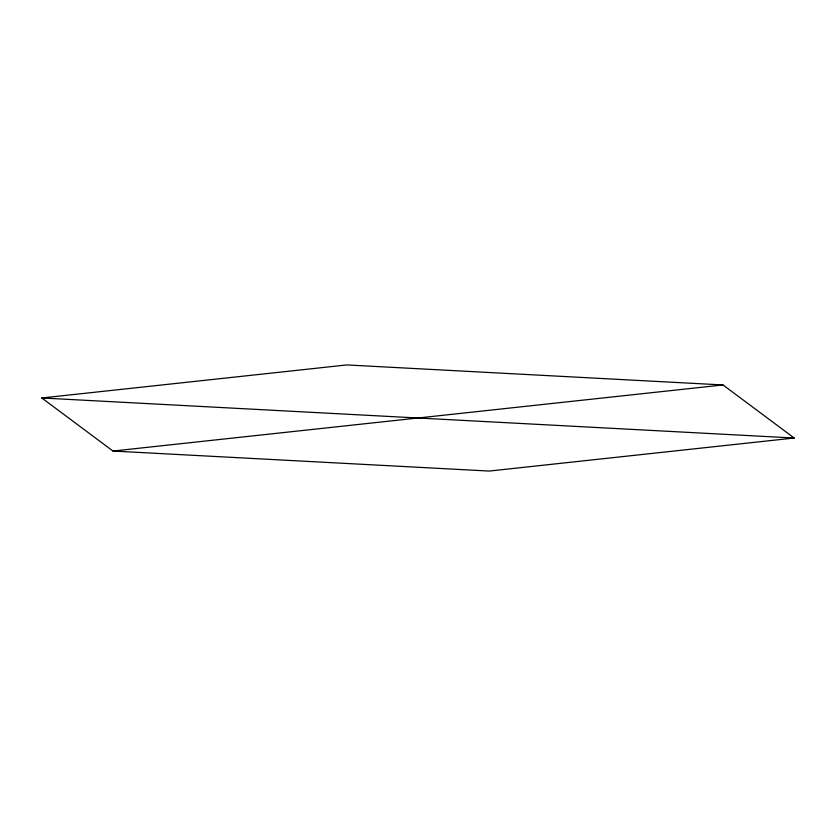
<?xml version="1.0" encoding="UTF-8"?>
<svg xmlns="http://www.w3.org/2000/svg" width="836" height="836" viewBox="0 0 836 836"><rect width="100%" height="100%" fill="white"/><g stroke="black" fill="none" stroke-linecap="round" stroke-linejoin="round"><path stroke-width="1.25" d="M41.8 397.978L346.815 364.935L723.015 384.957L794.2 438.022L489.185 471.065L112.985 451.043L41.8 397.978L794.2 438.022M112.985 451.043L723.015 384.957"/></g></svg>
